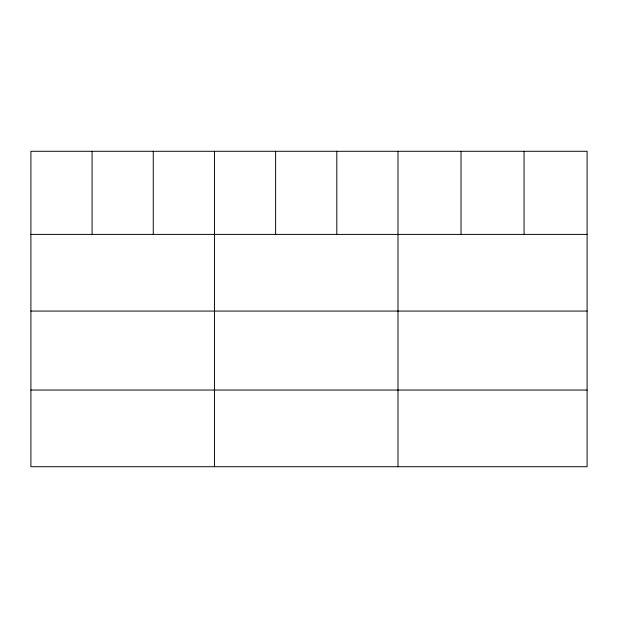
<?xml version="1.0" encoding="UTF-8"?>
<svg xmlns="http://www.w3.org/2000/svg" width="618" height="618" viewBox="0 0 618 618"><rect width="100%" height="100%" fill="white"/><g stroke="black" fill="none" stroke-linecap="round" stroke-linejoin="round"><path stroke-width="0.93" d="M587.1 311.063L587.1 151.286L30.9 151.286L30.9 466.714L587.1 466.714L587.1 311.063L30.9 311.063M30.9 234.392L587.1 234.392M30.9 390.043L587.1 390.043M524.064 151.286L524.064 234.392M461.028 151.286L461.028 234.392M397.992 151.286L397.992 466.714M336.81 151.286L336.81 234.392M275.628 151.286L275.628 234.392M214.446 151.286L214.446 466.714M153.264 151.286L153.264 234.392M92.082 151.286L92.082 234.392"/></g></svg>
